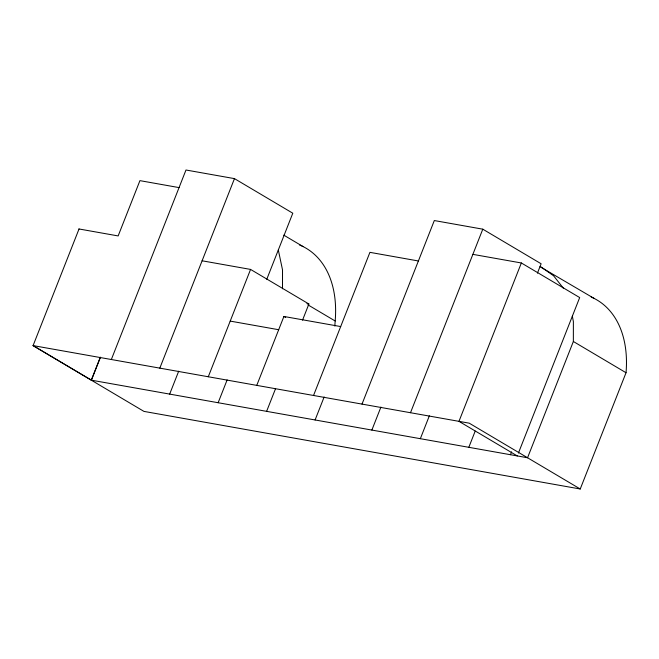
<?xml version="1.0" encoding="UTF-8"?>
<svg xmlns="http://www.w3.org/2000/svg" width="659" height="659" viewBox="0 0 659 659"><rect width="100%" height="100%" fill="white"/><g stroke="black" fill="none" stroke-linecap="round" stroke-linejoin="round"><path stroke-width="0.99" d="M282.505 288.766L282.522 269.902L278.312 249.983M100.292 357.293L91.28 380.161L527.554 457.758L573.355 341.494L573.379 321.633L572.35 316.172M79.031 228.978L33.09 345.596L91.42 380.185L100.456 357.244M111.338 359.517L185.986 170.006L234.464 178.622L292.794 213.211L266.763 279.301M159.816 368.134L234.464 178.622M169.668 394.107L178.696 371.182M208.285 376.759L250.568 269.416L308.898 304.005L302.539 320.159M218.145 402.723L227.124 379.93M256.763 385.383L283.905 316.468L340.687 326.567M266.615 411.348L275.536 388.711M313.536 395.482L369.921 252.348L418.391 260.972M315.093 419.972L324.146 396.982M362.013 404.099L434.314 220.551L482.792 229.175L541.121 263.765L537.423 273.164M371.865 430.072L380.918 407.097M410.491 412.723L482.792 229.175M420.343 438.688L429.363 415.788M518.427 453.062L579.681 297.571L521.351 262.974L458.969 421.348L517.299 455.937M468.821 447.313L475.205 431.093M510.47 454.718L511.598 451.852M580.233 488.994L469.224 423.169L32.95 345.571L143.95 411.397L580.233 488.994L626.034 372.73A117.664 77.136 -59.3 0 0 591.205 297.044M179.059 187.601L139.93 180.64L118.15 235.93L78.891 228.953M472.874 254.358L521.351 262.974M202.099 260.791L250.568 269.416M306.946 303.659L308.898 304.005M230.213 321.098L278.691 329.722M539.985 266.664L593.948 298.321M573.355 341.494L626.034 372.73M283.782 235.139L303.099 246.59M307.967 304.862L335.176 320.999A117.664 77.136 -59.3 0 0 334.854 326.081M283.905 316.468L285.676 317.514M541.278 267.093L553.626 275.816L563.313 288.156M299.425 244.926A117.664 77.136 -59.3 0 1 335.176 320.999"/></g></svg>
